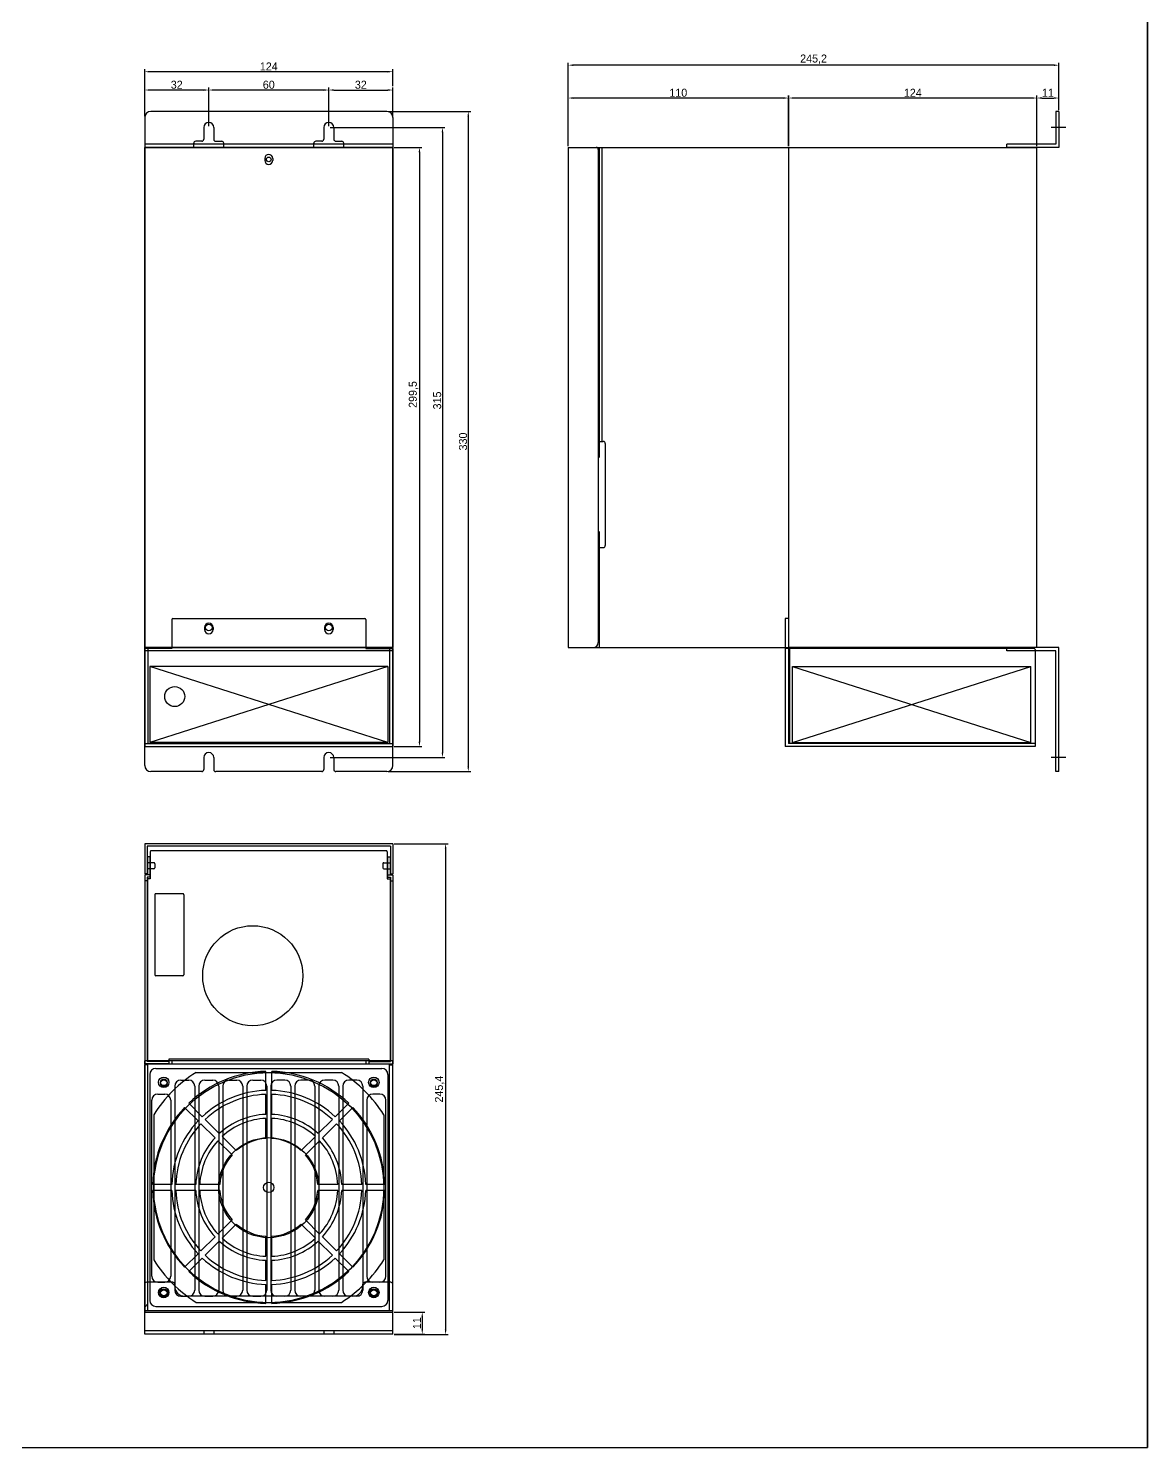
# Model space of a CAD drawing. Header units: millimetres. Extents: x 14468 to 16655, y -2998 to -1717.
# Drawn here: x 16096 to 16655, y -2998 to -2289 of the extents above; entities that cross this region are included whole.
import ezdxf

# ---------------------------------------------------------------- set-up
doc = ezdxf.new("R2010")
doc.units = ezdxf.units.MM
for name, color, linetype in [('CASE', 7, 'Continuous'), ('CASE BRACKET', 7, 'Continuous'), ('CASE COVER', 7, 'Continuous'), ('FAN', 7, 'Continuous'), ('방열판', 7, 'Continuous')]:
    doc.layers.add(name, color=color, linetype=linetype)
doc.dimstyles.get("Standard").update_dxf_attribs({"dimtxt": 4, "dimasz": 2, "dimexe": 0.4, "dimexo": 0.9, "dimgap": 0.9, "dimtad": 1, "dimdsep": 46, "dimtxsty": 'Standard', "dimcen": 0.09, "dimclrd": 6, "dimclre": 6, "dimclrt": 4, "dimadec": 0, "dimazin": 2, "dimtfac": 1, "dimtofl": 0, "dimtmove": 0, "dimatfit": 3, "dimfxl": 1, "dimtolj": 1, "dimtzin": 0, "dimarcsym": 0})

# ---------------------------------------------------------------- blocks, each defined once
blk = doc.blocks.new('*D662')
at = {"color": 6, "lineweight": -2, "transparency": 16777216}
for p, q in [((16246.46, -2338.31), (16303.9, -2338.31)), ((16302.65, -2340.81), (16302.65, -2650.81)), ((16246.46, -2653.31), (16303.9, -2653.31))]:
    blk.add_line(p, q, dxfattribs=at)
at = {"color": 6, "transparency": 16777216}
for points in [[(16302.24, -2340.81), (16303.07, -2340.81), (16302.65, -2338.31)], [(16302.24, -2650.81), (16303.07, -2650.81), (16302.65, -2653.31)]]:
    blk.add_solid(points, dxfattribs=at)
at = {"layer": 'Defpoints', "color": 0, "transparency": 16777216}
for p in [(16245.84, -2338.31), (16245.84, -2653.31), (16302.65, -2653.31)]:
    blk.add_point(p, dxfattribs=at)
at = {"color": 1, "transparency": 16777216, "insert": (16300.03, -2474.81), "char_height": 4, "attachment_point": 5, "rotation": 90}
blk.add_mtext('315', dxfattribs=at)
blk = doc.blocks.new('*D663')
at = {"color": 6, "lineweight": -2, "transparency": 16777216}
for p, q in [((16278.46, -2348.31), (16292.4, -2348.31)), ((16291.15, -2350.81), (16291.15, -2645.31)), ((16278.46, -2647.81), (16292.4, -2647.81))]:
    blk.add_line(p, q, dxfattribs=at)
at = {"color": 6, "transparency": 16777216}
for points in [[(16290.73, -2350.81), (16291.57, -2350.81), (16291.15, -2348.31)], [(16290.73, -2645.31), (16291.57, -2645.31), (16291.15, -2647.81)]]:
    blk.add_solid(points, dxfattribs=at)
at = {"layer": 'Defpoints', "color": 0, "transparency": 16777216}
for p in [(16277.84, -2348.31), (16277.84, -2647.81), (16291.15, -2647.81)]:
    blk.add_point(p, dxfattribs=at)
at = {"color": 1, "transparency": 16777216, "insert": (16288.19, -2471.81), "char_height": 4, "attachment_point": 5, "rotation": 90}
blk.add_mtext('299,5', dxfattribs=at)
blk = doc.blocks.new('*D664')
at = {"color": 6, "lineweight": -2, "transparency": 16777216}
for p, q in [((16245.84, -2337.69), (16245.84, -2318.36)), ((16248.34, -2319.61), (16275.34, -2319.61)), ((16277.84, -2332.69), (16277.84, -2318.36))]:
    blk.add_line(p, q, dxfattribs=at)
at = {"color": 6, "transparency": 16777216}
for points in [[(16248.34, -2319.2), (16248.34, -2320.03), (16245.84, -2319.61)], [(16275.34, -2319.2), (16275.34, -2320.03), (16277.84, -2319.61)]]:
    blk.add_solid(points, dxfattribs=at)
at = {"layer": 'Defpoints', "color": 0, "transparency": 16777216}
for p in [(16277.84, -2319.61), (16277.84, -2333.31), (16245.84, -2338.31)]:
    blk.add_point(p, dxfattribs=at)
at = {"color": 1, "transparency": 16777216, "insert": (16261.84, -2316.99), "char_height": 4, "attachment_point": 5}
blk.add_mtext('32', dxfattribs=at)
blk = doc.blocks.new('*D665')
at = {"color": 6, "lineweight": -2, "transparency": 16777216}
for p, q in [((16153.84, -2332.69), (16153.84, -2309.21)), ((16275.34, -2310.46), (16156.34, -2310.46)), ((16277.84, -2317.74), (16277.84, -2309.21))]:
    blk.add_line(p, q, dxfattribs=at)
at = {"color": 6, "transparency": 16777216}
for points in [[(16156.34, -2310.04), (16156.34, -2310.87), (16153.84, -2310.46)], [(16275.34, -2310.04), (16275.34, -2310.87), (16277.84, -2310.46)]]:
    blk.add_solid(points, dxfattribs=at)
at = {"layer": 'Defpoints', "color": 0, "transparency": 16777216}
for p in [(16153.84, -2310.46), (16277.84, -2318.36), (16153.84, -2333.31)]:
    blk.add_point(p, dxfattribs=at)
at = {"color": 1, "transparency": 16777216, "insert": (16215.84, -2307.83), "char_height": 4, "attachment_point": 5}
blk.add_mtext('124', dxfattribs=at)
blk = doc.blocks.new('*D666')
at = {"color": 6, "lineweight": -2, "transparency": 16777216}
for p, q in [((16275.46, -2330.31), (16316.81, -2330.31)), ((16315.56, -2332.81), (16315.56, -2657.81)), ((16275.46, -2660.31), (16316.81, -2660.31))]:
    blk.add_line(p, q, dxfattribs=at)
at = {"color": 6, "transparency": 16777216}
for points in [[(16315.14, -2332.81), (16315.98, -2332.81), (16315.56, -2330.31)], [(16315.14, -2657.81), (16315.98, -2657.81), (16315.56, -2660.31)]]:
    blk.add_solid(points, dxfattribs=at)
at = {"layer": 'Defpoints', "color": 0, "transparency": 16777216}
for p in [(16274.84, -2330.31), (16274.84, -2660.31), (16315.56, -2660.31)]:
    blk.add_point(p, dxfattribs=at)
at = {"color": 1, "transparency": 16777216, "insert": (16312.93, -2495.31), "char_height": 4, "attachment_point": 5, "rotation": 90}
blk.add_mtext('330', dxfattribs=at)
blk = doc.blocks.new('*D807')
at = {"color": 6, "lineweight": -2, "transparency": 16777216}
for p, q in [((16365.53, -2347.68), (16365.53, -2305.95)), ((16608.23, -2307.2), (16368.03, -2307.2)), ((16610.73, -2329.69), (16610.73, -2305.95))]:
    blk.add_line(p, q, dxfattribs=at)
at = {"color": 6, "transparency": 16777216}
for points in [[(16368.03, -2306.78), (16368.03, -2307.61), (16365.53, -2307.2)], [(16608.23, -2306.78), (16608.23, -2307.61), (16610.73, -2307.2)]]:
    blk.add_solid(points, dxfattribs=at)
at = {"layer": 'Defpoints', "color": 0, "transparency": 16777216}
for p in [(16365.53, -2307.2), (16610.73, -2330.31), (16365.53, -2348.31)]:
    blk.add_point(p, dxfattribs=at)
at = {"color": 1, "transparency": 16777216, "insert": (16488.13, -2304.24), "char_height": 4, "attachment_point": 5}
blk.add_mtext('245,2', dxfattribs=at)
blk = doc.blocks.new('*D808')
at = {"color": 6, "lineweight": -2, "transparency": 16777216}
for p, q in [((16278.46, -2696.35), (16305.48, -2696.35)), ((16304.23, -2698.85), (16304.23, -2939.25)), ((16278.46, -2941.75), (16305.48, -2941.75))]:
    blk.add_line(p, q, dxfattribs=at)
at = {"color": 6, "transparency": 16777216}
for points in [[(16303.81, -2698.85), (16304.64, -2698.85), (16304.23, -2696.35)], [(16303.81, -2939.25), (16304.64, -2939.25), (16304.23, -2941.75)]]:
    blk.add_solid(points, dxfattribs=at)
at = {"layer": 'Defpoints', "color": 0, "transparency": 16777216}
for p in [(16277.84, -2696.35), (16277.84, -2941.75), (16304.23, -2941.75)]:
    blk.add_point(p, dxfattribs=at)
at = {"color": 1, "transparency": 16777216, "insert": (16301.27, -2819.05), "char_height": 4, "attachment_point": 5, "rotation": 90}
blk.add_mtext('245,4', dxfattribs=at)
blk = doc.blocks.new('*D809')
at = {"color": 6, "lineweight": -2, "transparency": 16777216}
for p, q in [((16475.73, -2347.69), (16475.73, -2322.37)), ((16597.23, -2323.62), (16478.23, -2323.62)), ((16599.73, -2347.69), (16599.73, -2322.37))]:
    blk.add_line(p, q, dxfattribs=at)
at = {"color": 6, "transparency": 16777216}
for points in [[(16478.23, -2323.2), (16478.23, -2324.03), (16475.73, -2323.62)], [(16597.23, -2323.2), (16597.23, -2324.03), (16599.73, -2323.62)]]:
    blk.add_solid(points, dxfattribs=at)
at = {"layer": 'Defpoints', "color": 0, "transparency": 16777216}
for p in [(16475.73, -2323.62), (16475.73, -2348.31), (16599.73, -2348.31)]:
    blk.add_point(p, dxfattribs=at)
at = {"color": 1, "transparency": 16777216, "insert": (16537.73, -2320.99), "char_height": 4, "attachment_point": 5}
blk.add_mtext('124', dxfattribs=at)
blk = doc.blocks.new('*D810')
at = {"color": 6, "lineweight": -2, "transparency": 16777216}
for p, q in [((16365.53, -2347.68), (16365.53, -2322.37)), ((16473.03, -2323.62), (16368.03, -2323.62)), ((16475.53, -2347.68), (16475.53, -2322.37))]:
    blk.add_line(p, q, dxfattribs=at)
at = {"color": 6, "transparency": 16777216}
for points in [[(16368.03, -2323.2), (16368.03, -2324.03), (16365.53, -2323.62)], [(16473.03, -2323.2), (16473.03, -2324.03), (16475.53, -2323.62)]]:
    blk.add_solid(points, dxfattribs=at)
at = {"layer": 'Defpoints', "color": 0, "transparency": 16777216}
for p in [(16365.53, -2323.62), (16365.53, -2348.31), (16475.53, -2348.31)]:
    blk.add_point(p, dxfattribs=at)
at = {"color": 1, "transparency": 16777216, "insert": (16420.53, -2320.99), "char_height": 4, "attachment_point": 5}
blk.add_mtext('110', dxfattribs=at)
blk = doc.blocks.new('*D815')
at = {"color": 6, "lineweight": -2, "transparency": 16777216}
for p, q in [((16599.73, -2347.69), (16599.73, -2322.37)), ((16602.23, -2323.62), (16608.23, -2323.62)), ((16610.73, -2329.69), (16610.73, -2322.37))]:
    blk.add_line(p, q, dxfattribs=at)
at = {"color": 6, "transparency": 16777216}
for points in [[(16602.23, -2323.2), (16602.23, -2324.03), (16599.73, -2323.62)], [(16608.23, -2323.2), (16608.23, -2324.03), (16610.73, -2323.62)]]:
    blk.add_solid(points, dxfattribs=at)
at = {"layer": 'Defpoints', "color": 0, "transparency": 16777216}
for p in [(16610.73, -2323.62), (16610.73, -2330.31), (16599.73, -2348.31)]:
    blk.add_point(p, dxfattribs=at)
at = {"color": 1, "transparency": 16777216, "insert": (16605.23, -2320.99), "char_height": 4, "attachment_point": 5}
blk.add_mtext('11', dxfattribs=at)
blk = doc.blocks.new('*D816')
at = {"color": 6, "lineweight": -2, "transparency": 16777216}
for p, q in [((16278.46, -2930.55), (16293.79, -2930.55)), ((16292.54, -2933.05), (16292.54, -2939.05)), ((16278.46, -2941.55), (16293.79, -2941.55))]:
    blk.add_line(p, q, dxfattribs=at)
at = {"color": 6, "transparency": 16777216}
for points in [[(16292.13, -2933.05), (16292.96, -2933.05), (16292.54, -2930.55)], [(16292.13, -2939.05), (16292.96, -2939.05), (16292.54, -2941.55)]]:
    blk.add_solid(points, dxfattribs=at)
at = {"layer": 'Defpoints', "color": 0, "transparency": 16777216}
for p in [(16277.84, -2930.55), (16277.84, -2941.55), (16292.54, -2941.55)]:
    blk.add_point(p, dxfattribs=at)
at = {"color": 1, "transparency": 16777216, "insert": (16289.92, -2936.05), "char_height": 4, "attachment_point": 5, "rotation": 90}
blk.add_mtext('11', dxfattribs=at)
blk = doc.blocks.new('*D830')
at = {"color": 6, "lineweight": -2, "transparency": 16777216}
for p, q in [((16185.84, -2337.69), (16185.84, -2318.36)), ((16243.34, -2319.61), (16188.34, -2319.61)), ((16245.84, -2337.69), (16245.84, -2318.36))]:
    blk.add_line(p, q, dxfattribs=at)
at = {"color": 6, "transparency": 16777216}
for points in [[(16188.34, -2319.2), (16188.34, -2320.03), (16185.84, -2319.61)], [(16243.34, -2319.2), (16243.34, -2320.03), (16245.84, -2319.61)]]:
    blk.add_solid(points, dxfattribs=at)
at = {"layer": 'Defpoints', "color": 0, "transparency": 16777216}
for p in [(16185.84, -2319.61), (16185.84, -2338.31), (16245.84, -2338.31)]:
    blk.add_point(p, dxfattribs=at)
at = {"color": 1, "transparency": 16777216, "insert": (16215.84, -2316.99), "char_height": 4, "attachment_point": 5}
blk.add_mtext('60', dxfattribs=at)
blk = doc.blocks.new('*D831')
at = {"color": 6, "lineweight": -2, "transparency": 16777216}
for p, q in [((16153.84, -2332.69), (16153.84, -2318.36)), ((16183.34, -2319.61), (16156.34, -2319.61)), ((16185.84, -2337.69), (16185.84, -2318.36))]:
    blk.add_line(p, q, dxfattribs=at)
at = {"color": 6, "transparency": 16777216}
for points in [[(16156.34, -2319.2), (16156.34, -2320.03), (16153.84, -2319.61)], [(16183.34, -2319.2), (16183.34, -2320.03), (16185.84, -2319.61)]]:
    blk.add_solid(points, dxfattribs=at)
at = {"layer": 'Defpoints', "color": 0, "transparency": 16777216}
for p in [(16153.84, -2319.61), (16153.84, -2333.31), (16185.84, -2338.31)]:
    blk.add_point(p, dxfattribs=at)
at = {"color": 1, "transparency": 16777216, "insert": (16169.84, -2316.99), "char_height": 4, "attachment_point": 5}
blk.add_mtext('32', dxfattribs=at)

msp = doc.modelspace()

# ---------------------------------------------------------------- linework, layer by layer
for p, q in [((16655.074, -2998.249), (16655.074, -1716.982)), ((16655.074, -1716.982), (16655.074, -2998.249)), ((14467.967, -2998.249), (16655.074, -2998.249))]:
    msp.add_line(p, q)
at = {"layer": 'CASE'}
for p, q in [((16153.838, -2348.31), (16153.838, -2598.31)), ((16153.838, -2348.31), (16164.838, -2348.31)), ((16155.238, -2348.31), (16276.438, -2348.31)), ((16266.838, -2348.31), (16277.838, -2348.31)), ((16277.838, -2348.31), (16277.838, -2598.31)), ((16367.028, -2348.306), (16475.528, -2348.306)), ((16381.028, -2348.306), (16381.028, -2503.306)), ((16382.228, -2348.306), (16382.228, -2495.306)), ((16475.528, -2348.306), (16475.528, -2598.306)), ((16381.028, -2495.306), (16383.028, -2495.306)), ((16384.028, -2496.306), (16384.028, -2547.306)), ((16381.028, -2540.306), (16381.028, -2598.306)), ((16381.028, -2548.306), (16383.028, -2548.306)), ((16153.838, -2598.31), (16164.838, -2598.31)), ((16155.238, -2598.31), (16276.438, -2598.31)), ((16369.028, -2598.306), (16475.528, -2598.306)), ((16156.438, -2702.854), (16155.238, -2702.854)), ((16155.238, -2702.854), (16155.238, -2711.854)), ((16156.438, -2702.854), (16156.438, -2713.054)), ((16156.638, -2700.354), (16156.638, -2713.854)), ((16274.538, -2699.854), (16157.138, -2699.854)), ((16275.038, -2700.354), (16275.038, -2713.854)), ((16275.238, -2702.854), (16276.438, -2702.854)), ((16275.238, -2702.854), (16275.238, -2713.054)), ((16276.438, -2702.854), (16276.438, -2711.854)), ((16153.838, -2711.854), (16153.838, -2806.354)), ((16155.238, -2711.854), (16153.838, -2711.854)), ((16155.038, -2714.854), (16153.838, -2714.854)), ((16155.038, -2713.054), (16155.038, -2805.154)), ((16156.438, -2713.054), (16155.038, -2713.054)), ((16156.438, -2711.854), (16155.238, -2711.854)), ((16155.238, -2713.854), (16155.238, -2804.854)), ((16156.638, -2713.854), (16155.238, -2713.854)), ((16275.038, -2713.854), (16276.438, -2713.854)), ((16275.238, -2711.854), (16276.438, -2711.854)), ((16275.238, -2713.054), (16276.638, -2713.054)), ((16276.438, -2711.854), (16277.838, -2711.854)), ((16276.438, -2713.854), (16276.438, -2804.854)), ((16276.638, -2713.054), (16276.638, -2805.154)), ((16276.638, -2714.854), (16277.838, -2714.854)), ((16277.838, -2711.854), (16277.838, -2806.354)), ((16158.838, -2721.857), (16158.838, -2761.857)), ((16172.838, -2721.357), (16159.338, -2721.357)), ((16173.338, -2721.857), (16173.338, -2761.857)), ((16172.838, -2762.357), (16159.338, -2762.357)), ((16165.838, -2806.354), (16153.838, -2806.354)), ((16165.838, -2805.154), (16155.038, -2805.154)), ((16165.838, -2804.854), (16155.238, -2804.854)), ((16265.838, -2804.054), (16165.838, -2804.054)), ((16165.838, -2804.054), (16165.838, -2804.854)), ((16165.838, -2805.154), (16165.838, -2806.354)), ((16265.838, -2804.054), (16265.838, -2804.854)), ((16265.838, -2804.854), (16276.438, -2804.854)), ((16265.838, -2805.154), (16276.638, -2805.154)), ((16265.838, -2805.154), (16265.838, -2806.354)), ((16265.838, -2806.354), (16277.838, -2806.354))]:
    msp.add_line(p, q, dxfattribs=at)
at = {"layer": 'CASE', "color": 5}
for p, q in [((16167.338, -2584.306), (16167.338, -2598.806)), ((16167.838, -2583.806), (16263.838, -2583.806)), ((16183.688, -2588.306), (16183.688, -2589.306)), ((16187.988, -2588.306), (16187.988, -2589.306)), ((16243.688, -2588.306), (16243.688, -2589.306)), ((16247.988, -2588.306), (16247.988, -2589.306)), ((16264.338, -2584.306), (16264.338, -2598.806)), ((16473.928, -2583.806), (16473.928, -2647.806)), ((16475.528, -2583.806), (16473.928, -2583.806)), ((16475.528, -2583.806), (16475.528, -2646.206)), ((16153.838, -2598.806), (16153.838, -2647.806)), ((16167.338, -2598.806), (16153.838, -2598.806)), ((16155.438, -2598.806), (16155.438, -2646.206)), ((16264.338, -2598.806), (16277.838, -2598.806)), ((16276.238, -2598.806), (16276.238, -2646.206)), ((16277.838, -2598.806), (16277.838, -2647.806)), ((16475.528, -2598.806), (16473.928, -2598.806)), ((16476.028, -2599.306), (16476.028, -2646.206)), ((16598.428, -2598.806), (16476.528, -2598.806)), ((16598.928, -2599.306), (16598.928, -2647.806)), ((16153.838, -2646.206), (16277.838, -2646.206)), ((16598.928, -2646.206), (16475.528, -2646.206)), ((16153.838, -2647.806), (16277.838, -2647.806)), ((16598.928, -2647.806), (16473.928, -2647.806)), ((16153.838, -2806.554), (16153.838, -2804.954)), ((16277.838, -2804.954), (16153.838, -2804.954)), ((16277.838, -2806.554), (16153.838, -2806.554)), ((16153.838, -2929.954), (16153.838, -2806.954)), ((16155.438, -2806.954), (16153.838, -2806.954)), ((16155.438, -2929.954), (16155.438, -2806.554)), ((16167.338, -2804.954), (16167.338, -2806.554)), ((16264.338, -2804.954), (16264.338, -2806.554)), ((16276.238, -2929.954), (16276.238, -2806.554)), ((16276.238, -2806.954), (16277.838, -2806.954)), ((16277.838, -2806.554), (16277.838, -2804.954)), ((16277.838, -2929.954), (16277.838, -2806.954)), ((16214.338, -2819.679), (16214.338, -2810.175)), ((16217.338, -2819.679), (16217.338, -2810.175)), ((16214.338, -2831.686), (16214.338, -2821.68)), ((16217.338, -2831.686), (16217.338, -2821.68)), ((16180.499, -2834.938), (16173.779, -2828.218)), ((16182.62, -2832.816), (16175.9, -2826.096)), ((16255.776, -2826.096), (16249.055, -2832.816)), ((16257.897, -2828.218), (16251.177, -2834.938)), ((16188.99, -2843.428), (16181.914, -2836.353)), ((16191.111, -2841.307), (16184.035, -2834.231)), ((16214.338, -2843.701), (16214.338, -2833.688)), ((16217.338, -2843.701), (16217.338, -2833.688)), ((16247.64, -2834.231), (16240.565, -2841.307)), ((16249.762, -2836.353), (16242.686, -2843.428)), ((16197.486, -2851.924), (16190.405, -2844.844)), ((16199.607, -2849.803), (16192.526, -2842.723)), ((16239.149, -2842.723), (16232.069, -2849.803)), ((16241.271, -2844.844), (16234.19, -2851.924)), ((16167.361, -2866.655), (16157.857, -2866.655)), ((16167.361, -2869.655), (16157.857, -2869.655)), ((16179.369, -2866.655), (16169.362, -2866.655)), ((16179.369, -2869.655), (16169.362, -2869.655)), ((16191.384, -2866.655), (16181.37, -2866.655)), ((16191.384, -2869.655), (16181.37, -2869.655)), ((16250.305, -2866.655), (16240.292, -2866.655)), ((16250.305, -2869.655), (16240.292, -2869.655)), ((16262.314, -2866.655), (16252.307, -2866.655)), ((16262.314, -2869.655), (16252.307, -2869.655)), ((16273.818, -2866.655), (16264.315, -2866.655)), ((16273.818, -2869.655), (16264.315, -2869.655)), ((16197.486, -2884.386), (16190.405, -2891.467)), ((16199.607, -2886.508), (16192.526, -2893.588)), ((16232.069, -2886.508), (16239.149, -2893.588)), ((16241.271, -2891.467), (16234.19, -2884.386)), ((16188.99, -2892.882), (16181.914, -2899.958)), ((16214.338, -2902.623), (16214.338, -2892.609)), ((16217.338, -2902.623), (16217.338, -2892.609)), ((16249.762, -2899.958), (16242.686, -2892.882)), ((16180.499, -2901.373), (16173.779, -2908.093)), ((16191.111, -2895.004), (16184.035, -2902.079)), ((16240.565, -2895.004), (16247.64, -2902.079)), ((16257.897, -2908.093), (16251.177, -2901.373)), ((16182.62, -2903.494), (16175.9, -2910.215)), ((16214.338, -2914.631), (16214.338, -2904.625)), ((16217.338, -2914.631), (16217.338, -2904.625)), ((16249.055, -2903.494), (16255.776, -2910.215)), ((16214.338, -2926.136), (16214.338, -2916.632)), ((16217.338, -2926.136), (16217.338, -2916.632)), ((16155.438, -2926.434), (16153.838, -2928.034)), ((16277.838, -2929.954), (16153.838, -2929.954))]:
    msp.add_line(p, q, dxfattribs=at)
at = {"layer": 'CASE'}
for centre, radius in [((16215.838, -2354.31), 1.15), ((16207.838, -2762.354), 25)]:
    msp.add_circle(centre, radius, dxfattribs=at)
at = {"layer": 'CASE', "color": 5}
for centre, radius in [((16168.838, -2622.806), 5), ((16163.338, -2815.654), 2.6), ((16268.338, -2815.654), 2.6), ((16215.838, -2868.155), 2.6), ((16163.338, -2920.654), 2.6), ((16268.338, -2920.654), 2.6)]:
    msp.add_circle(centre, radius, dxfattribs=at)
at = {"layer": 'CASE'}
for centre, radius, start, end in [((16383.028, -2496.306), 1, 0, 90), ((16383.028, -2547.306), 1, 270, 0), ((16157.138, -2700.354), 0.5, 89.999941, 180), ((16274.538, -2700.354), 0.5, 0, 89.999941), ((16159.338, -2721.857), 0.5, 90, 180), ((16172.838, -2721.857), 0.5, 0, 90), ((16159.338, -2761.857), 0.5, 180, 270), ((16172.838, -2761.857), 0.5, 270, 0)]:
    msp.add_arc(centre, radius, start, end, dxfattribs=at)
at = {"layer": 'CASE', "color": 5}
for centre, radius, start, end in [((16167.838, -2584.306), 0.5, 90, 180), ((16185.838, -2588.306), 2.15, 0, 180), ((16185.838, -2589.306), 2.15, 180, 0), ((16245.838, -2588.306), 2.15, 0, 180), ((16245.838, -2589.306), 2.15, 180, 0), ((16263.838, -2584.306), 0.5, 0, 90), ((16154.338, -2599.306), 0.5, 90, 180), ((16277.338, -2599.306), 0.5, 0, 90), ((16476.528, -2599.306), 0.5, 90, 180), ((16598.428, -2599.306), 0.5, 0, 90), ((16215.838, -2868.155), 58, 91.481953, 133.518047), ((16215.838, -2868.155), 58, 46.481953, 88.518047), ((16215.838, -2868.155), 48.5, 91.772317, 133.227683), ((16215.838, -2868.155), 46.5, 91.848572, 133.151428), ((16215.838, -2868.155), 48.5, 46.772317, 88.227683), ((16215.838, -2868.155), 46.5, 46.848572, 88.151428), ((16215.838, -2868.155), 58, 136.481953, 178.518047), ((16215.838, -2868.155), 58, 1.481953, 43.518047), ((16215.838, -2868.155), 48.5, 136.772317, 178.227683), ((16215.838, -2868.155), 46.5, 136.848572, 178.151428), ((16215.838, -2868.155), 36.5, 92.355284, 132.644716), ((16215.838, -2868.155), 34.5, 92.491906, 132.508094), ((16215.838, -2868.155), 36.5, 47.355284, 87.644716), ((16215.838, -2868.155), 34.5, 47.491906, 87.508094), ((16215.838, -2868.155), 46.5, 1.848572, 43.151428), ((16215.838, -2868.155), 48.5, 1.772317, 43.227683), ((16215.838, -2868.155), 36.5, 137.355284, 177.644716), ((16215.838, -2868.155), 34.5, 137.491906, 177.508094), ((16215.838, -2868.155), 24.5, 93.5101, 131.4899), ((16215.838, -2868.155), 24.5, 48.5101, 86.4899), ((16215.838, -2868.155), 34.5, 2.491906, 42.508094), ((16215.838, -2868.155), 36.5, 2.355284, 42.644716), ((16215.838, -2868.155), 24.5, 138.5101, 176.4899), ((16215.838, -2868.155), 24.5, 3.5101, 41.4899), ((16215.838, -2868.155), 58, 181.481953, 223.518047), ((16215.838, -2868.155), 48.5, 181.772317, 223.227683), ((16215.838, -2868.155), 46.5, 181.848572, 223.151428), ((16215.838, -2868.155), 36.5, 182.355284, 222.644716), ((16215.838, -2868.155), 34.5, 182.491906, 222.508094), ((16215.838, -2868.155), 24.5, 183.5101, 221.4899), ((16215.838, -2868.155), 24.5, 318.5101, 356.4899), ((16215.838, -2868.155), 34.5, 317.491906, 357.508094), ((16215.838, -2868.155), 36.5, 317.355284, 357.644716), ((16215.838, -2868.155), 46.5, 316.848572, 358.151428), ((16215.838, -2868.155), 48.5, 316.772317, 358.227683), ((16215.838, -2868.155), 58, 316.481953, 358.518047), ((16215.838, -2868.155), 24.5, 228.5101, 266.4899), ((16215.838, -2868.155), 24.5, 273.5101, 311.4899), ((16215.838, -2868.155), 34.5, 227.491906, 267.508094), ((16215.838, -2868.155), 34.5, 272.491906, 312.508094), ((16215.838, -2868.155), 36.5, 227.355284, 267.644716), ((16215.838, -2868.155), 36.5, 272.355284, 312.644716), ((16215.838, -2868.155), 48.5, 226.772317, 268.227683), ((16215.838, -2868.155), 46.5, 226.848572, 268.151428), ((16215.838, -2868.155), 46.5, 271.848572, 313.151428), ((16215.838, -2868.155), 48.5, 271.772317, 313.227683), ((16215.838, -2868.155), 58, 226.481953, 268.518047), ((16215.838, -2868.155), 58, 271.481953, 313.518047)]:
    msp.add_arc(centre, radius, start, end, dxfattribs=at)
at = {"layer": 'CASE BRACKET', "color": 2}
for p, q in [((16153.838, -2333.31), (16153.838, -2348.31)), ((16274.838, -2330.31), (16156.838, -2330.31)), ((16277.838, -2333.31), (16277.838, -2348.31)), ((16610.728, -2330.31), (16609.128, -2330.31)), ((16609.128, -2330.31), (16609.128, -2346.71)), ((16610.728, -2330.31), (16610.728, -2348.31)), ((16183.338, -2338.31), (16183.338, -2344.21)), ((16188.338, -2338.31), (16188.338, -2344.21)), ((16243.338, -2338.31), (16243.338, -2344.21)), ((16248.338, -2338.31), (16248.338, -2344.21)), ((16614.275, -2338.31), (16606.82, -2338.31)), ((16277.838, -2346.71), (16153.838, -2346.71)), ((16178.338, -2346.71), (16178.338, -2346.21)), ((16178.338, -2348.31), (16178.338, -2346.71)), ((16182.338, -2345.21), (16179.338, -2345.21)), ((16189.338, -2345.21), (16192.338, -2345.21)), ((16193.338, -2346.71), (16193.338, -2346.21)), ((16193.338, -2348.31), (16193.338, -2346.71)), ((16238.338, -2346.71), (16238.338, -2346.21)), ((16238.338, -2348.31), (16238.338, -2346.71)), ((16242.338, -2345.21), (16239.338, -2345.21)), ((16249.338, -2345.21), (16252.338, -2345.21)), ((16253.338, -2346.71), (16253.338, -2346.21)), ((16253.338, -2348.31), (16253.338, -2346.71)), ((16609.128, -2346.71), (16584.728, -2346.71)), ((16584.728, -2348.31), (16584.728, -2346.71)), ((16277.838, -2348.31), (16153.838, -2348.31)), ((16610.728, -2348.31), (16584.728, -2348.31)), ((16277.838, -2598.31), (16153.838, -2598.31)), ((16153.838, -2657.31), (16153.838, -2598.31)), ((16277.838, -2599.91), (16153.838, -2599.91)), ((16277.838, -2657.31), (16277.838, -2598.31)), ((16610.728, -2598.31), (16584.728, -2598.31)), ((16584.728, -2599.91), (16584.728, -2598.31)), ((16609.128, -2599.91), (16584.728, -2599.91)), ((16609.128, -2660.31), (16609.128, -2599.91)), ((16610.728, -2660.31), (16610.728, -2598.31)), ((16183.338, -2653.31), (16183.338, -2659.31)), ((16188.338, -2653.31), (16188.338, -2659.31)), ((16243.338, -2653.31), (16243.338, -2659.31)), ((16248.338, -2653.31), (16248.338, -2659.31)), ((16614.275, -2653.31), (16606.82, -2653.31)), ((16182.338, -2660.31), (16156.838, -2660.31)), ((16242.338, -2660.31), (16189.338, -2660.31)), ((16274.838, -2660.31), (16249.338, -2660.31)), ((16610.728, -2660.31), (16609.128, -2660.31)), ((16167.838, -2915.553), (16154.838, -2915.553)), ((16276.838, -2915.553), (16263.838, -2915.553)), ((16153.838, -2941.554), (16153.838, -2916.553)), ((16168.838, -2917.553), (16168.838, -2916.553)), ((16257.838, -2922.553), (16173.838, -2922.553)), ((16262.838, -2917.553), (16262.838, -2916.553)), ((16277.838, -2941.554), (16277.838, -2916.553)), ((16277.838, -2939.954), (16153.838, -2939.954)), ((16277.838, -2941.554), (16153.838, -2941.554)), ((16183.338, -2939.954), (16183.338, -2941.554)), ((16188.338, -2939.954), (16188.338, -2941.554)), ((16243.338, -2939.954), (16243.338, -2941.554)), ((16248.338, -2939.954), (16248.338, -2941.554))]:
    msp.add_line(p, q, dxfattribs=at)
for centre in [(16163.338, -2921.054), (16268.338, -2921.054)]:
    msp.add_circle(centre, 2.25, dxfattribs=at)
for centre, radius, start, end in [((16156.838, -2333.31), 3, 90, 180), ((16274.838, -2333.31), 3, 0, 90), ((16185.838, -2338.31), 2.5, 0, 180), ((16245.838, -2338.31), 2.5, 0, 180), ((16179.338, -2346.21), 1, 90, 180), ((16182.338, -2344.21), 1, 270, 0), ((16189.338, -2344.21), 1, 180, 270), ((16192.338, -2346.21), 1, 360, 90), ((16239.338, -2346.21), 1, 90, 180), ((16242.338, -2344.21), 1, 270, 0), ((16249.338, -2344.21), 1, 180, 270), ((16252.338, -2346.21), 1, 360, 90), ((16185.838, -2653.31), 2.5, 0, 180), ((16245.838, -2653.31), 2.5, 0, 180), ((16156.838, -2657.31), 3, 180, 270), ((16182.338, -2659.31), 1, 270, 0), ((16189.338, -2659.31), 1, 180, 270), ((16242.338, -2659.31), 1, 270, 0), ((16249.338, -2659.31), 1, 180, 270), ((16274.838, -2657.31), 3, 270, 0), ((16154.838, -2916.553), 1, 90, 180), ((16167.838, -2916.553), 1, 0, 90), ((16263.838, -2916.553), 1, 90, 180), ((16276.838, -2916.553), 1, 0, 90), ((16173.838, -2917.553), 5, 180, 270), ((16257.838, -2917.553), 5, 270, 0)]:
    msp.add_arc(centre, radius, start, end, dxfattribs=at)
at = {"layer": 'CASE COVER'}
for p, q in [((16277.838, -2348.31), (16153.838, -2348.31)), ((16153.838, -2348.31), (16153.838, -2598.31)), ((16213.838, -2353.81), (16213.838, -2354.81)), ((16217.838, -2353.81), (16217.838, -2354.81)), ((16277.838, -2348.31), (16277.838, -2598.31)), ((16365.528, -2348.306), (16379.528, -2348.306)), ((16365.528, -2348.306), (16365.528, -2598.306)), ((16380.528, -2349.306), (16380.528, -2595.806)), ((16277.838, -2598.31), (16153.838, -2598.31)), ((16365.528, -2598.306), (16378.028, -2598.306)), ((16277.838, -2696.354), (16153.838, -2696.354)), ((16153.838, -2696.354), (16153.838, -2711.354)), ((16276.638, -2697.554), (16155.038, -2697.554)), ((16155.038, -2697.554), (16155.038, -2711.354)), ((16276.638, -2697.554), (16276.638, -2711.354)), ((16277.838, -2696.354), (16277.838, -2711.354)), ((16158.338, -2705.854), (16155.038, -2705.854)), ((16158.338, -2708.854), (16155.038, -2708.854)), ((16158.838, -2706.354), (16158.838, -2708.354)), ((16272.838, -2706.354), (16272.838, -2708.354)), ((16273.338, -2705.854), (16276.638, -2705.854)), ((16273.338, -2708.854), (16276.638, -2708.854)), ((16155.038, -2711.354), (16153.838, -2711.354)), ((16276.638, -2711.354), (16277.838, -2711.354))]:
    msp.add_line(p, q, dxfattribs=at)
for centre, radius, start, end in [((16215.838, -2353.81), 2, 0, 180), ((16215.838, -2354.81), 2, 180, 0), ((16379.528, -2349.306), 1, 0, 90), ((16378.028, -2595.806), 2.5, 270, 0), ((16158.338, -2706.354), 0.5, 0, 90), ((16158.338, -2708.354), 0.5, 270, 360), ((16273.338, -2706.354), 0.5, 90, 180), ((16273.338, -2708.354), 0.5, 180, 270)]:
    msp.add_arc(centre, radius, start, end, dxfattribs=at)
at = {"layer": 'FAN', "color": 5}
for p, q in [((16156.338, -2607.806), (16156.338, -2645.806)), ((16275.338, -2607.806), (16156.338, -2645.806)), ((16275.338, -2645.806), (16156.338, -2607.806)), ((16275.338, -2607.806), (16156.338, -2607.806)), ((16275.338, -2607.806), (16275.338, -2645.806)), ((16477.63, -2645.806), (16477.63, -2607.806)), ((16477.63, -2645.806), (16596.63, -2607.806)), ((16477.63, -2607.806), (16596.63, -2645.806)), ((16477.63, -2607.806), (16596.63, -2607.806)), ((16596.63, -2645.806), (16596.63, -2607.806)), ((16275.338, -2645.806), (16156.338, -2645.806)), ((16477.63, -2645.806), (16596.63, -2645.806)), ((16159.338, -2808.654), (16272.338, -2808.654)), ((16156.338, -2811.654), (16156.338, -2924.654)), ((16179.537, -2810.654), (16252.139, -2810.654)), ((16275.338, -2811.654), (16275.338, -2924.654)), ((16158.338, -2831.854), (16158.338, -2904.455)), ((16273.338, -2831.854), (16273.338, -2904.455)), ((16159.338, -2927.654), (16272.338, -2927.654)), ((16179.537, -2925.654), (16252.139, -2925.654))]:
    msp.add_line(p, q, dxfattribs=at)
at = {"layer": 'FAN', "color": 5, "ltscale": 10}
for radius in [57.5, 25]:
    msp.add_circle((16215.838, -2868.304), radius, dxfattribs=at)
at = {"layer": 'FAN', "color": 5}
for centre in [(16163.338, -2815.654), (16268.338, -2815.654), (16163.338, -2920.654), (16268.338, -2920.654)]:
    msp.add_circle(centre, 1.65, dxfattribs=at)
for centre, radius, start, end in [((16159.338, -2811.654), 3, 90, 180), ((16272.338, -2811.654), 3, 0, 90), ((16215.838, -2868.154), 68, 122.264985, 147.735015), ((16215.838, -2868.154), 68, 32.264985, 57.735015), ((16215.838, -2868.154), 68, 212.264985, 237.735015), ((16215.838, -2868.154), 68, 302.264985, 327.735015), ((16159.338, -2924.654), 3, 180, 270), ((16272.338, -2924.654), 3, 270, 0)]:
    msp.add_arc(centre, radius, start, end, dxfattribs=at)
at = {"layer": '방열판', "ltscale": 10}
for p, q in [((16153.838, -2598.306), (16153.838, -2348.31)), ((16277.838, -2348.31), (16153.838, -2348.31)), ((16277.838, -2598.306), (16277.838, -2348.31)), ((16475.728, -2348.31), (16599.728, -2348.31)), ((16475.728, -2598.306), (16475.728, -2348.31)), ((16599.728, -2598.306), (16599.728, -2348.31)), ((16153.838, -2598.306), (16277.838, -2598.306)), ((16599.728, -2598.306), (16475.728, -2598.306)), ((16153.838, -2806.554), (16153.838, -2930.554)), ((16277.838, -2806.554), (16153.838, -2806.554)), ((16277.838, -2930.554), (16277.838, -2806.554)), ((16171.838, -2814.554), (16175.838, -2814.554)), ((16183.838, -2814.554), (16187.838, -2814.554)), ((16195.838, -2814.554), (16199.838, -2814.554)), ((16207.838, -2814.554), (16211.838, -2814.554)), ((16223.838, -2814.554), (16219.838, -2814.554)), ((16235.838, -2814.554), (16231.838, -2814.554)), ((16247.838, -2814.554), (16243.838, -2814.554)), ((16259.838, -2814.554), (16255.838, -2814.554)), ((16160.338, -2821.554), (16163.838, -2821.554)), ((16168.838, -2817.554), (16168.838, -2919.554)), ((16178.838, -2817.554), (16178.838, -2919.554)), ((16180.838, -2817.554), (16180.838, -2919.554)), ((16190.838, -2817.554), (16190.838, -2919.554)), ((16192.838, -2817.554), (16192.838, -2919.554)), ((16202.838, -2817.554), (16202.838, -2919.554)), ((16204.838, -2817.554), (16204.838, -2919.554)), ((16214.838, -2817.554), (16214.838, -2919.554)), ((16216.838, -2817.554), (16216.838, -2919.554)), ((16226.838, -2817.554), (16226.838, -2919.554)), ((16228.838, -2817.554), (16228.838, -2919.554)), ((16238.838, -2817.554), (16238.838, -2919.554)), ((16240.838, -2817.554), (16240.838, -2919.554)), ((16250.838, -2817.554), (16250.838, -2919.554)), ((16252.838, -2817.554), (16252.838, -2919.554)), ((16262.838, -2817.554), (16262.838, -2919.554)), ((16271.338, -2821.554), (16267.838, -2821.554)), ((16157.338, -2912.554), (16157.338, -2824.554)), ((16166.838, -2824.554), (16166.838, -2912.554)), ((16264.838, -2824.554), (16264.838, -2912.554)), ((16274.338, -2912.554), (16274.338, -2824.554)), ((16160.338, -2915.554), (16163.838, -2915.554)), ((16271.338, -2915.554), (16267.838, -2915.554)), ((16171.838, -2922.554), (16175.838, -2922.554)), ((16183.838, -2922.554), (16187.838, -2922.554)), ((16195.838, -2922.554), (16199.838, -2922.554)), ((16207.838, -2922.554), (16211.838, -2922.554)), ((16223.838, -2922.554), (16219.838, -2922.554)), ((16235.838, -2922.554), (16231.838, -2922.554)), ((16247.838, -2922.554), (16243.838, -2922.554)), ((16259.838, -2922.554), (16255.838, -2922.554)), ((16153.838, -2930.554), (16277.838, -2930.554))]:
    msp.add_line(p, q, dxfattribs=at)
for centre in [(16185.838, -2588.306), (16245.838, -2588.306)]:
    msp.add_circle(centre, 1.65, dxfattribs=at)
at = {"layer": '방열판'}
for centre in [(16163.338, -2816.054), (16268.338, -2816.054), (16163.338, -2921.054), (16268.338, -2921.054)]:
    msp.add_circle(centre, 1.65, dxfattribs=at)
at = {"layer": '방열판', "ltscale": 10}
for centre, start, end in [((16171.838, -2817.554), 90, 180), ((16175.838, -2817.554), 0, 90), ((16183.838, -2817.554), 90, 180), ((16187.838, -2817.554), 0, 90), ((16195.838, -2817.554), 90, 180), ((16199.838, -2817.554), 0, 90), ((16207.838, -2817.554), 90, 180), ((16211.838, -2817.554), 0, 90), ((16219.838, -2817.554), 90, 180), ((16223.838, -2817.554), 0, 90), ((16231.838, -2817.554), 90, 180), ((16235.838, -2817.554), 0, 90), ((16243.838, -2817.554), 90, 180), ((16247.838, -2817.554), 0, 90), ((16255.838, -2817.554), 90, 180), ((16259.838, -2817.554), 0, 90), ((16160.338, -2824.554), 90, 180), ((16163.838, -2824.554), 0, 90), ((16267.838, -2824.554), 90, 180), ((16271.338, -2824.554), 0, 90), ((16160.338, -2912.554), 180, 270), ((16163.838, -2912.554), 270, 0), ((16267.838, -2912.554), 180, 270), ((16271.338, -2912.554), 270, 0), ((16171.838, -2919.554), 180, 270), ((16175.838, -2919.554), 270, 0), ((16183.838, -2919.554), 180, 270), ((16187.838, -2919.554), 270, 0), ((16195.838, -2919.554), 180, 270), ((16199.838, -2919.554), 270, 0), ((16207.838, -2919.554), 180, 270), ((16211.838, -2919.554), 270, 0), ((16219.838, -2919.554), 180, 270), ((16223.838, -2919.554), 270, 0), ((16231.838, -2919.554), 180, 270), ((16235.838, -2919.554), 270, 0), ((16243.838, -2919.554), 180, 270), ((16247.838, -2919.554), 270, 0), ((16255.838, -2919.554), 180, 270), ((16259.838, -2919.554), 270, 0)]:
    msp.add_arc(centre, 3, start, end, dxfattribs=at)

# ---------------------------------------------------------------- dimensions: what is measured, and where the dimension line sits
at = {"color": 2}
for base, p1, p2, override, picture, middle in [((16153.838, -2310.458), (16277.838, -2318.363), (16153.838, -2333.31), {"dimasz": 2.5, "dimexe": 1.25, "dimexo": 0.625, "dimgap": 0.625, "dimdsep": 44, "dimcen": 2.5, "dimclrt": 1, "dimazin": 0, "dimtofl": 1, "dimtolj": 0, "dimtzin": 8}, '*D665', (16215.838, -2307.833)), ((16365.528, -2307.198), (16610.728, -2330.31), (16365.528, -2348.306), {"dimasz": 2.5, "dimexe": 1.25, "dimexo": 0.625, "dimgap": 0.625, "dimdsep": 44, "dimcen": 2.5, "dimclrt": 1, "dimazin": 0, "dimtofl": 1, "dimtolj": 0, "dimtzin": 8}, '*D807', (16488.128, -2304.24)), ((16277.838, -2319.613), (16245.838, -2338.31), (16277.838, -2333.31), {"dimasz": 2.5, "dimexe": 1.25, "dimexo": 0.625, "dimgap": 0.625, "dimdsep": 44, "dimcen": 2.5, "dimclrt": 1, "dimazin": 0, "dimtofl": 1, "dimtmove": 1, "dimtolj": 0, "dimtzin": 8}, '*D664', (16261.838, -2316.988)), ((16365.528, -2323.617), (16475.528, -2348.306), (16365.528, -2348.306), {"dimasz": 2.5, "dimexe": 1.25, "dimexo": 0.625, "dimgap": 0.625, "dimdsep": 44, "dimcen": 2.5, "dimclrt": 1, "dimazin": 0, "dimtofl": 1, "dimtolj": 0, "dimtzin": 8}, '*D810', (16420.528, -2320.992)), ((16475.728, -2323.617), (16599.728, -2348.31), (16475.728, -2348.31), {"dimasz": 2.5, "dimexe": 1.25, "dimexo": 0.625, "dimgap": 0.625, "dimdsep": 44, "dimcen": 2.5, "dimclrt": 1, "dimazin": 0, "dimtofl": 1, "dimtolj": 0, "dimtzin": 8}, '*D809', (16537.728, -2320.992))]:
    dim = msp.add_linear_dim(base=base, p1=p1, p2=p2, dimstyle='Standard', override=override, dxfattribs=at)
    dim.commit()
    dim.dimension.update_dxf_attribs({"geometry": picture, "text_midpoint": middle})
for base, p1, p2, override, picture, middle in [((16153.838, -2319.613), (16185.838, -2338.31), (16153.838, -2333.31), {"dimasz": 2.5, "dimexe": 1.25, "dimexo": 0.625, "dimgap": 0.625, "dimdsep": 44, "dimcen": 2.5, "dimclrt": 1, "dimazin": 0, "dimtofl": 1, "dimtmove": 1, "dimtolj": 0, "dimtzin": 8}, '*D831', (16169.838, -2316.988)), ((16185.838, -2319.613), (16245.838, -2338.31), (16185.838, -2338.31), {"dimasz": 2.5, "dimexe": 1.25, "dimexo": 0.625, "dimgap": 0.625, "dimdsep": 44, "dimcen": 2.5, "dimclrt": 1, "dimazin": 0, "dimtofl": 1, "dimtolj": 0, "dimtzin": 8}, '*D830', (16215.838, -2316.988)), ((16610.728, -2323.617), (16599.728, -2348.31), (16610.728, -2330.31), {"dimasz": 2.5, "dimexe": 1.25, "dimexo": 0.625, "dimgap": 0.625, "dimdsep": 44, "dimcen": 2.5, "dimclrt": 1, "dimazin": 0, "dimtofl": 1, "dimtolj": 0, "dimtzin": 8}, '*D815', (16605.228, -2320.992))]:
    dim = msp.add_linear_dim(base=base, p1=p1, p2=p2, dimstyle='Standard', override=override)
    dim.commit()
    dim.dimension.update_dxf_attribs({"geometry": picture, "text_midpoint": middle})
for base, p1, p2, picture, middle in [((16315.559, -2660.31), (16274.838, -2330.31), (16274.838, -2660.31), '*D666', (16312.934, -2495.31)), ((16304.228, -2941.754), (16277.838, -2696.354), (16277.838, -2941.754), '*D808', (16301.27, -2819.054))]:
    dim = msp.add_linear_dim(base=base, p1=p1, p2=p2, angle=90, dimstyle='Standard', override={"dimasz": 2.5, "dimexe": 1.25, "dimexo": 0.625, "dimgap": 0.625, "dimdsep": 44, "dimcen": 2.5, "dimclrt": 1, "dimazin": 0, "dimtofl": 1, "dimtolj": 0, "dimtzin": 8}, dxfattribs=at)
    dim.commit()
    dim.dimension.update_dxf_attribs({"geometry": picture, "text_midpoint": middle})
for base, p1, p2, picture, middle in [((16302.655, -2653.31), (16245.838, -2338.31), (16245.838, -2653.31), '*D662', (16302.655, -2474.81)), ((16291.148, -2647.806), (16277.838, -2348.31), (16277.838, -2647.806), '*D663', (16291.148, -2471.81))]:
    dim = msp.add_linear_dim(base=base, p1=p1, p2=p2, angle=90, dimstyle='Standard', override={"dimasz": 2.5, "dimexe": 1.25, "dimexo": 0.625, "dimgap": 0.625, "dimdsep": 44, "dimcen": 2.5, "dimclrt": 1, "dimazin": 0, "dimtofl": 1, "dimtolj": 0, "dimtzin": 8}, dxfattribs=at)
    dim.commit()
    dim.dimension.update_dxf_attribs({"geometry": picture, "text_midpoint": middle, "dimtype": 160})
dim = msp.add_linear_dim(base=(16292.543, -2941.554), p1=(16277.838, -2930.554), p2=(16277.838, -2941.554), angle=90, dimstyle='Standard', override={"dimasz": 2.5, "dimexe": 1.25, "dimexo": 0.625, "dimgap": 0.625, "dimdsep": 44, "dimcen": 2.5, "dimclrt": 1, "dimazin": 0, "dimtofl": 1, "dimtolj": 0, "dimtzin": 8})
dim.commit()
dim.dimension.update_dxf_attribs({"geometry": '*D816', "text_midpoint": (16289.918, -2936.054)})

doc.saveas('drawing.dxf')
